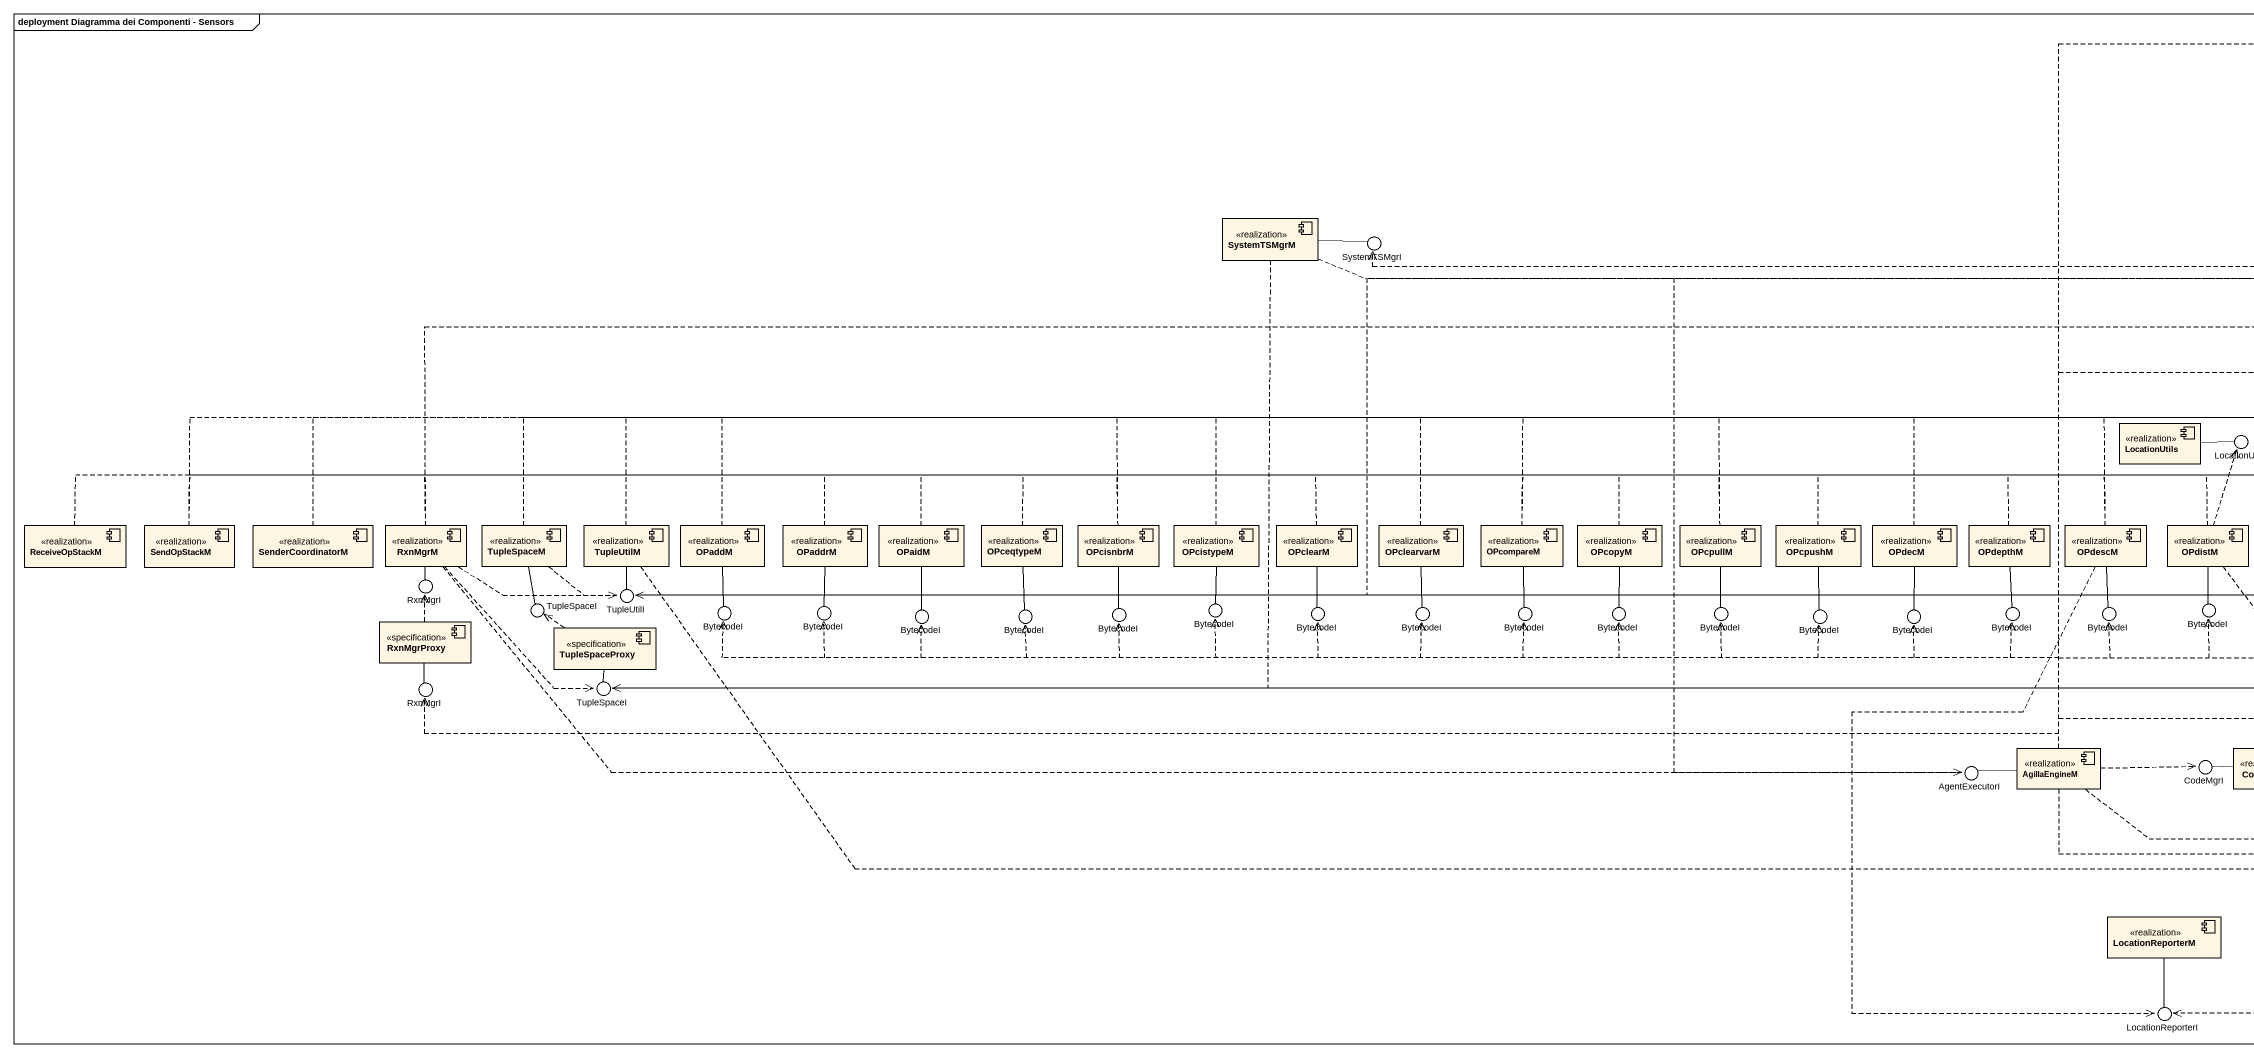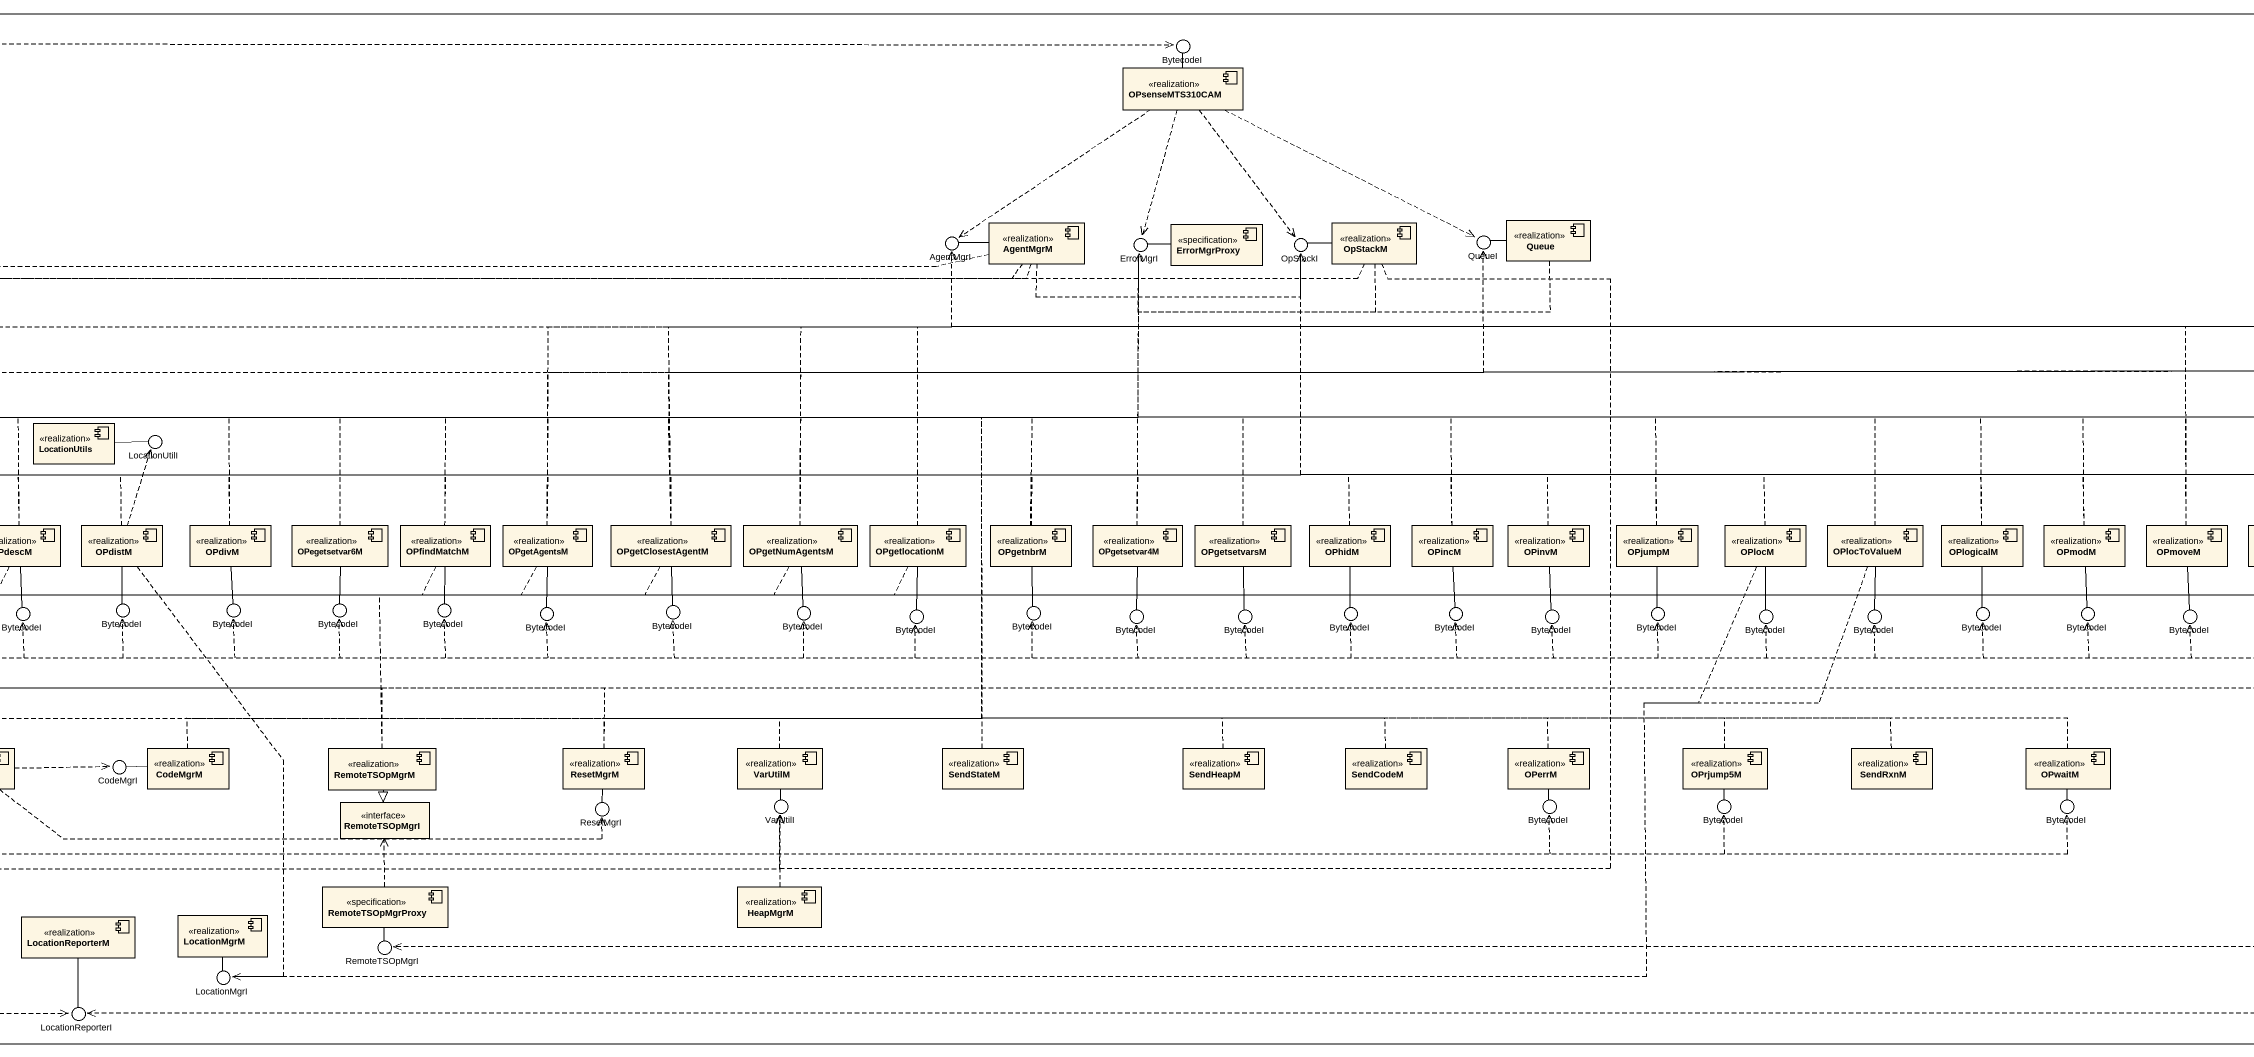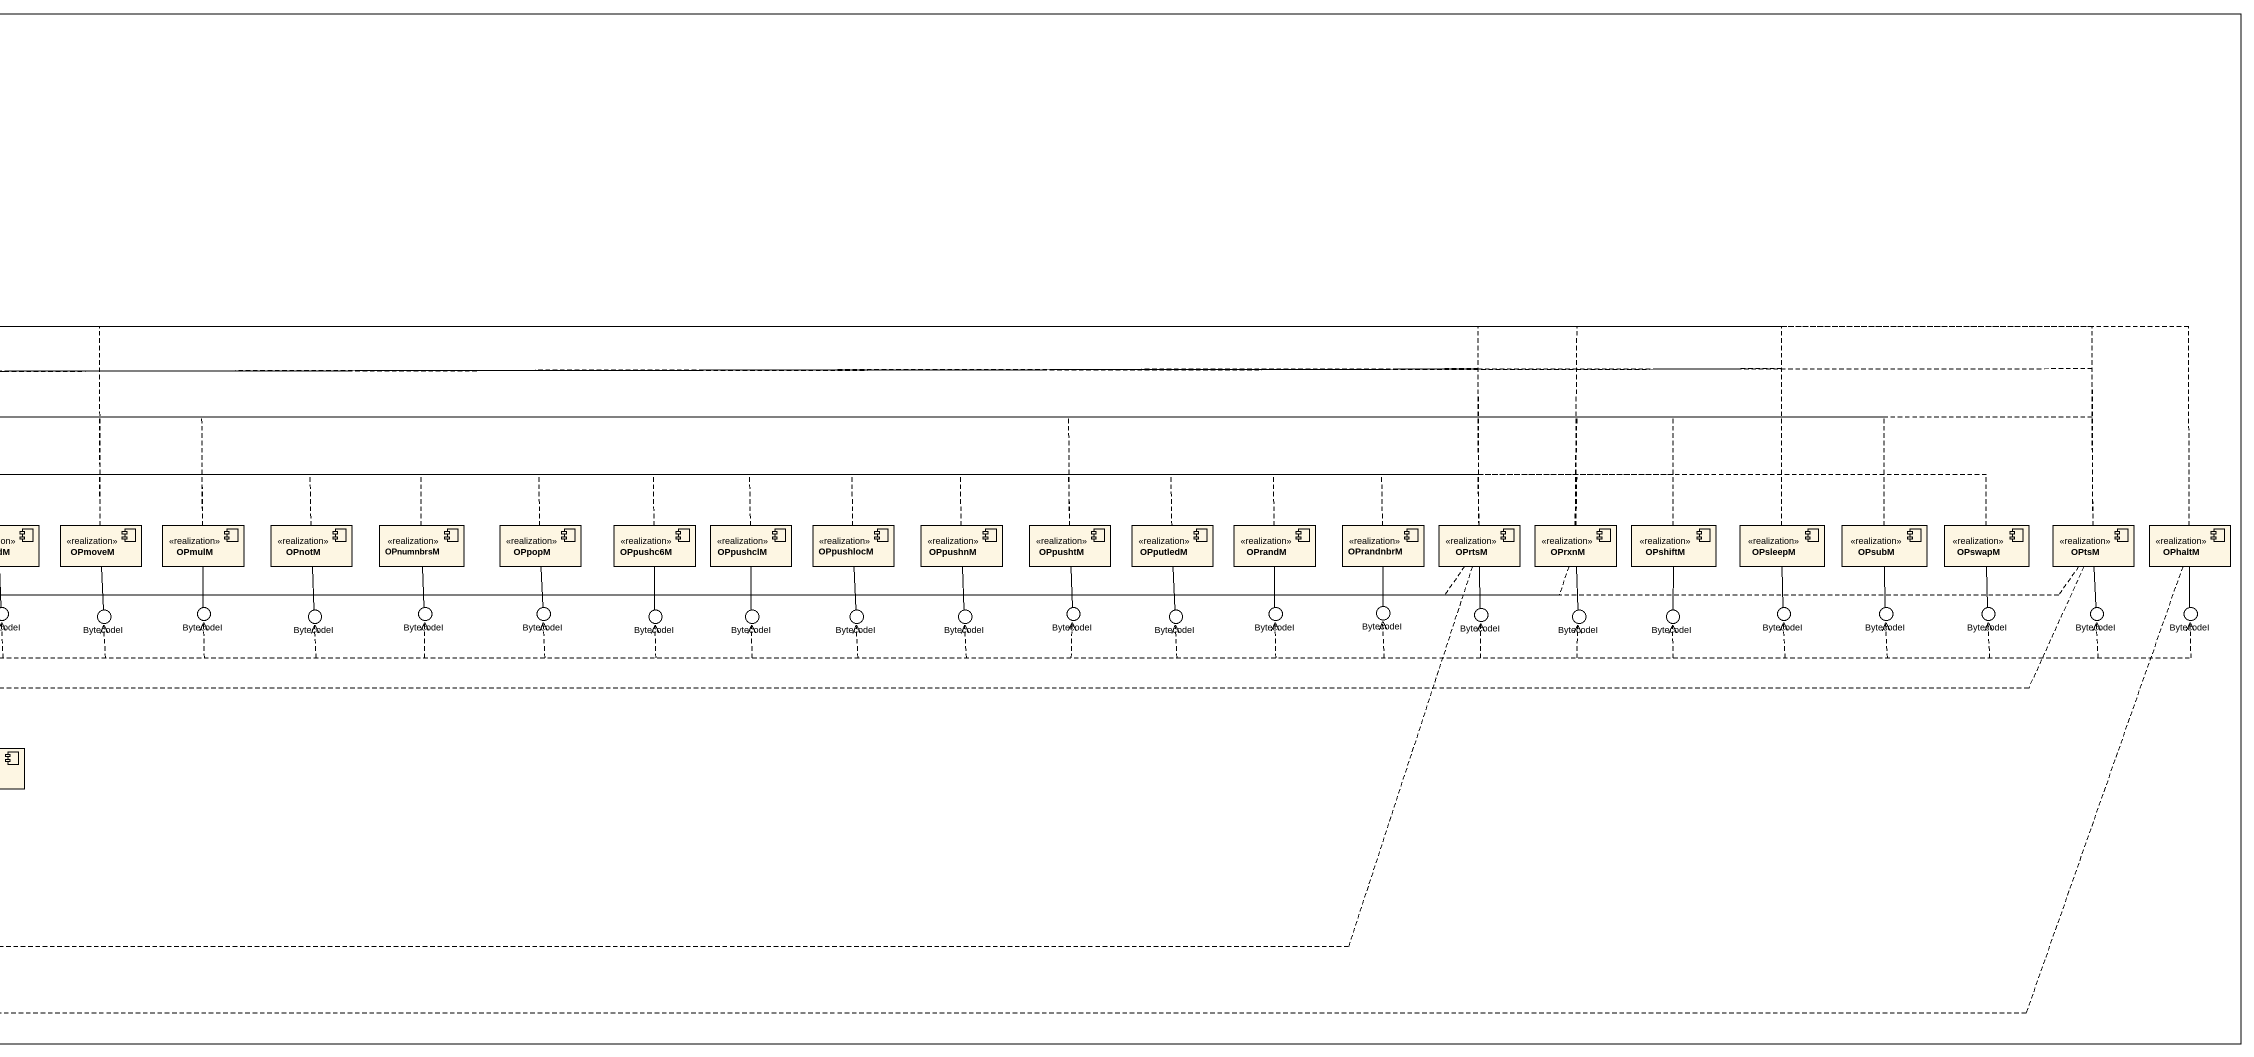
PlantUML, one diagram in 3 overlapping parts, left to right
@startuml
mainframe deployment Diagramma dei Componenti - Sensors
allowmixing
hide circle
hide empty members
() BytecodeI
component OPsenseMTS310CAM <<realization>>
component SystemTSMgrM <<realization>>
() SystemTSMgrI
() AgentMgrI
component AgentMgrM <<realization>>
() ErrorMgrI
component ErrorMgrProxy <<specification>>
() OpStackI
component OpStackM <<realization>>
() QueueI
component "Queue" as Queue_ <<realization>>
component LocationUtils <<realization>>
() LocationUtilI
component ReceiveOpStackM <<realization>>
component SendOpStackM <<realization>>
component SenderCoordinatorM <<realization>>
component RxnMgrM <<realization>>
component TupleSpaceM <<realization>>
component TupleUtilM <<realization>>
component OPaddM <<realization>>
component OPaddrM <<realization>>
component OPaidM <<realization>>
component OPceqtypeM <<realization>>
component OPcisnbrM <<realization>>
component OPcistypeM <<realization>>
component OPclearM <<realization>>
component OPclearvarM <<realization>>
component OPcompareM <<realization>>
component OPcopyM <<realization>>
component OPcpullM <<realization>>
component OPcpushM <<realization>>
component OPdecM <<realization>>
component OPdepthM <<realization>>
component OPdescM <<realization>>
component OPdistM <<realization>>
component OPdivM <<realization>>
component OPegetsetvar6M <<realization>>
component OPfindMatchM <<realization>>
component OPgetAgentsM <<realization>>
component OPgetClosestAgentM <<realization>>
component OPgetNumAgentsM <<realization>>
component OPgetlocationM <<realization>>
component OPgetnbrM <<realization>>
component OPgetsetvar4M <<realization>>
component OPgetsetvarsM <<realization>>
component OPhidM <<realization>>
component OPincM <<realization>>
component OPinvM <<realization>>
component OPjumpM <<realization>>
component OPlocM <<realization>>
component OPlocToValueM <<realization>>
component OPlogicalM <<realization>>
component OPmodM <<realization>>
component OPmoveM <<realization>>
component OPmulM <<realization>>
component OPnotM <<realization>>
component OPnumnbrsM <<realization>>
component OPpopM <<realization>>
component OPpushc6M <<realization>>
component OPpushclM <<realization>>
component OPpushlocM <<realization>>
component OPpushnM <<realization>>
component OPpushtM <<realization>>
component OPputledM <<realization>>
component OPrandM <<realization>>
component OPrandnbrM <<realization>>
component OPrtsM <<realization>>
component OPrxnM <<realization>>
component OPshiftM <<realization>>
component OPsleepM <<realization>>
component OPsubM <<realization>>
component OPswapM <<realization>>
component OPtsM <<realization>>
component OPhaltM <<realization>>
() RxnMgrI
component RxnMgrProxy <<specification>>
() TupleSpaceI
() TupleUtilI
() "BytecodeI" as BytecodeI_2
() "BytecodeI" as BytecodeI_3
() "BytecodeI" as BytecodeI_4
() "BytecodeI" as BytecodeI_5
() "BytecodeI" as BytecodeI_6
() "BytecodeI" as BytecodeI_7
() "BytecodeI" as BytecodeI_8
() "BytecodeI" as BytecodeI_9
() "BytecodeI" as BytecodeI_10
() "BytecodeI" as BytecodeI_11
() "BytecodeI" as BytecodeI_12
() "BytecodeI" as BytecodeI_13
() "BytecodeI" as BytecodeI_14
() "BytecodeI" as BytecodeI_15
() "BytecodeI" as BytecodeI_16
() "BytecodeI" as BytecodeI_17
() "BytecodeI" as BytecodeI_18
() "BytecodeI" as BytecodeI_19
() "BytecodeI" as BytecodeI_20
() "BytecodeI" as BytecodeI_21
() "BytecodeI" as BytecodeI_22
() "BytecodeI" as BytecodeI_23
() "BytecodeI" as BytecodeI_24
() "BytecodeI" as BytecodeI_25
() "BytecodeI" as BytecodeI_26
() "BytecodeI" as BytecodeI_27
() "BytecodeI" as BytecodeI_28
() "BytecodeI" as BytecodeI_29
() "BytecodeI" as BytecodeI_30
() "BytecodeI" as BytecodeI_31
() "BytecodeI" as BytecodeI_32
() "BytecodeI" as BytecodeI_33
() "BytecodeI" as BytecodeI_34
() "BytecodeI" as BytecodeI_35
() "BytecodeI" as BytecodeI_36
() "BytecodeI" as BytecodeI_37
() "BytecodeI" as BytecodeI_38
() "BytecodeI" as BytecodeI_39
() "BytecodeI" as BytecodeI_40
() "BytecodeI" as BytecodeI_41
() "BytecodeI" as BytecodeI_42
() "BytecodeI" as BytecodeI_43
() "BytecodeI" as BytecodeI_44
() "BytecodeI" as BytecodeI_45
() "BytecodeI" as BytecodeI_46
() "BytecodeI" as BytecodeI_47
() "BytecodeI" as BytecodeI_48
() "BytecodeI" as BytecodeI_49
() "BytecodeI" as BytecodeI_50
() "BytecodeI" as BytecodeI_51
() "BytecodeI" as BytecodeI_52
() "BytecodeI" as BytecodeI_53
() "BytecodeI" as BytecodeI_54
() "BytecodeI" as BytecodeI_55
() "BytecodeI" as BytecodeI_56
component TupleSpaceProxy <<specification>>
() "RxnMgrI" as RxnMgrI_2
() "TupleSpaceI" as TupleSpaceI_2
() AgentExecutorI
component AgillaEngineM <<realization>>
() CodeMgrI
component CodeMgrM <<realization>>
component RemoteTSOpMgrM <<realization>>
component ResetMgrM <<realization>>
component VarUtilM <<realization>>
component SendStateM <<realization>>
component SendHeapM <<realization>>
component SendCodeM <<realization>>
component OPerrM <<realization>>
component OPrjump5M <<realization>>
component SendRxnM <<realization>>
component OPwaitM <<realization>>
interface RemoteTSOpMgrI
() ResetMgrI
() VarUtilI
() "BytecodeI" as BytecodeI_57
() "BytecodeI" as BytecodeI_58
() "BytecodeI" as BytecodeI_59
component RemoteTSOpMgrProxy <<specification>>
component HeapMgrM <<realization>>
component LocationReporterM <<realization>>
component LocationMgrM <<realization>>
() LocationMgrI
() "RemoteTSOpMgrI" as RemoteTSOpMgrI_2
() LocationReporterI
OPsenseMTS310CAM -up- BytecodeI
OPsenseMTS310CAM ..> AgentMgrI
OPsenseMTS310CAM ..> ErrorMgrI
OPsenseMTS310CAM ..> OpStackI
OPsenseMTS310CAM .right.> QueueI
SystemTSMgrM -right- SystemTSMgrI
SystemTSMgrM .left.> TupleUtilI
SystemTSMgrM ..> TupleSpaceI_2
AgentMgrM .left.> SystemTSMgrI
AgentMgrM -left- AgentMgrI
AgentMgrM .right.> OpStackI
AgentMgrM .left.> TupleUtilI
AgentMgrM .left.> AgentExecutorI
ErrorMgrProxy -left- ErrorMgrI
OpStackM .left.> ErrorMgrI
OpStackM -left- OpStackI
OpStackM .left.> TupleUtilI
OpStackM ..> VarUtilI
Queue_ .left.> ErrorMgrI
Queue_ -left- QueueI
LocationUtils -right- LocationUtilI
ReceiveOpStackM .right.> OpStackI
SendOpStackM .right.> ErrorMgrI
SendOpStackM .right.> OpStackI
SenderCoordinatorM .right.> ErrorMgrI
SenderCoordinatorM .right.> OpStackI
RxnMgrM .right.> AgentMgrI
RxnMgrM .right.> OpStackI
RxnMgrM -- RxnMgrI
RxnMgrM .right.> TupleUtilI
RxnMgrM ..> TupleSpaceI_2
RxnMgrM .right.> AgentExecutorI
TupleSpaceM .right.> ErrorMgrI
TupleSpaceM .right.> OpStackI
TupleSpaceM -- TupleSpaceI
TupleSpaceM .right.> TupleUtilI
TupleUtilM .right.> ErrorMgrI
TupleUtilM .right.> OpStackI
TupleUtilM -- TupleUtilI
TupleUtilM .right.> VarUtilI
OPaddM .right.> ErrorMgrI
OPaddM .right.> OpStackI
OPaddM -- BytecodeI_2
OPaddrM .right.> OpStackI
OPaddrM -- BytecodeI_3
OPaidM .right.> OpStackI
OPaidM -- BytecodeI_4
OPceqtypeM .right.> OpStackI
OPceqtypeM -- BytecodeI_5
OPcisnbrM .right.> ErrorMgrI
OPcisnbrM .right.> OpStackI
OPcisnbrM -- BytecodeI_6
OPcistypeM .right.> ErrorMgrI
OPcistypeM .right.> OpStackI
OPcistypeM -- BytecodeI_7
OPclearM .right.> OpStackI
OPclearM -- BytecodeI_8
OPclearvarM .right.> ErrorMgrI
OPclearvarM .right.> OpStackI
OPclearvarM -- BytecodeI_9
OPcompareM .right.> ErrorMgrI
OPcompareM .right.> OpStackI
OPcompareM -- BytecodeI_10
OPcopyM .right.> OpStackI
OPcopyM -- BytecodeI_11
OPcpullM .right.> ErrorMgrI
OPcpullM .right.> OpStackI
OPcpullM -- BytecodeI_12
OPcpushM .right.> OpStackI
OPcpushM -- BytecodeI_13
OPdecM .right.> ErrorMgrI
OPdecM .right.> OpStackI
OPdecM -- BytecodeI_14
OPdepthM .right.> OpStackI
OPdepthM -- BytecodeI_15
OPdescM .right.> ErrorMgrI
OPdescM .right.> OpStackI
OPdescM -- BytecodeI_16
OPdescM ..> LocationReporterI
OPdistM .right.> OpStackI
OPdistM .up.> LocationUtilI
OPdistM -- BytecodeI_17
OPdistM ..> LocationMgrI
OPdivM .right.> ErrorMgrI
OPdivM .right.> OpStackI
OPdivM -- BytecodeI_18
OPegetsetvar6M .right.> ErrorMgrI
OPegetsetvar6M .right.> OpStackI
OPegetsetvar6M -- BytecodeI_19
OPfindMatchM .right.> ErrorMgrI
OPfindMatchM .right.> OpStackI
OPfindMatchM .left.> TupleUtilI
OPfindMatchM -- BytecodeI_20
OPgetAgentsM .up.> AgentMgrI
OPgetAgentsM .right.> ErrorMgrI
OPgetAgentsM .right.> OpStackI
OPgetAgentsM .right.> QueueI
OPgetAgentsM .left.> TupleUtilI
OPgetAgentsM -- BytecodeI_21
OPgetClosestAgentM .up.> AgentMgrI
OPgetClosestAgentM .up.> ErrorMgrI
OPgetClosestAgentM .right.> OpStackI
OPgetClosestAgentM .right.> QueueI
OPgetClosestAgentM .left.> TupleUtilI
OPgetClosestAgentM -- BytecodeI_22
OPgetNumAgentsM .up.> AgentMgrI
OPgetNumAgentsM .up.> ErrorMgrI
OPgetNumAgentsM .up.> OpStackI
OPgetNumAgentsM .right.> QueueI
OPgetNumAgentsM .left.> TupleUtilI
OPgetNumAgentsM -- BytecodeI_23
OPgetlocationM .up.> AgentMgrI
OPgetlocationM .up.> ErrorMgrI
OPgetlocationM .up.> OpStackI
OPgetlocationM .right.> QueueI
OPgetlocationM .left.> TupleUtilI
OPgetlocationM -- BytecodeI_24
OPgetnbrM .up.> ErrorMgrI
OPgetnbrM .up.> OpStackI
OPgetnbrM -- BytecodeI_25
OPgetsetvar4M .up.> ErrorMgrI
OPgetsetvar4M .up.> OpStackI
OPgetsetvar4M -- BytecodeI_26
OPgetsetvarsM .up.> ErrorMgrI
OPgetsetvarsM .up.> OpStackI
OPgetsetvarsM -- BytecodeI_27
OPhidM .up.> OpStackI
OPhidM -- BytecodeI_28
OPincM .up.> ErrorMgrI
OPincM .up.> OpStackI
OPincM -- BytecodeI_29
OPinvM .up.> OpStackI
OPinvM -- BytecodeI_30
OPjumpM .left.> ErrorMgrI
OPjumpM .up.> OpStackI
OPjumpM -- BytecodeI_31
OPlocM .up.> OpStackI
OPlocM -- BytecodeI_32
OPlocM .left.> LocationMgrI
OPlocToValueM .left.> ErrorMgrI
OPlocToValueM .left.> OpStackI
OPlocToValueM -- BytecodeI_33
OPlocToValueM .left.> LocationMgrI
OPlogicalM .left.> ErrorMgrI
OPlogicalM .left.> OpStackI
OPlogicalM -- BytecodeI_34
OPmodM .left.> ErrorMgrI
OPmodM .left.> OpStackI
OPmodM -- BytecodeI_35
OPmoveM .left.> AgentMgrI
OPmoveM .left.> ErrorMgrI
OPmoveM .left.> OpStackI
OPmoveM -- BytecodeI_36
OPmulM .left.> ErrorMgrI
OPmulM .left.> OpStackI
OPmulM -- BytecodeI_37
OPnotM .left.> OpStackI
OPnotM -- BytecodeI_38
OPnumnbrsM .left.> OpStackI
OPnumnbrsM -- BytecodeI_39
OPpopM .left.> OpStackI
OPpopM -- BytecodeI_40
OPpushc6M .left.> OpStackI
OPpushc6M -- BytecodeI_41
OPpushclM .left.> OpStackI
OPpushclM -- BytecodeI_42
OPpushlocM .left.> OpStackI
OPpushlocM -- BytecodeI_43
OPpushnM .left.> OpStackI
OPpushnM -- BytecodeI_44
OPpushtM .left.> ErrorMgrI
OPpushtM .left.> OpStackI
OPpushtM -- BytecodeI_45
OPputledM .left.> OpStackI
OPputledM -- BytecodeI_46
OPrandM .left.> OpStackI
OPrandM -- BytecodeI_47
OPrandnbrM .left.> OpStackI
OPrandnbrM -- BytecodeI_48
OPrtsM .left.> AgentMgrI
OPrtsM .left.> ErrorMgrI
OPrtsM .left.> OpStackI
OPrtsM .left.> QueueI
OPrtsM .left.> TupleUtilI
OPrtsM -- BytecodeI_49
OPrtsM .left.> RemoteTSOpMgrI_2
OPrxnM .left.> AgentMgrI
OPrxnM .left.> ErrorMgrI
OPrxnM .left.> OpStackI
OPrxnM .left.> TupleUtilI
OPrxnM -- BytecodeI_50
OPshiftM .left.> ErrorMgrI
OPshiftM .left.> OpStackI
OPshiftM -- BytecodeI_51
OPsleepM .left.> AgentMgrI
OPsleepM .left.> ErrorMgrI
OPsleepM .left.> OpStackI
OPsleepM .left.> QueueI
OPsleepM -- BytecodeI_52
OPsubM .left.> ErrorMgrI
OPsubM .left.> OpStackI
OPsubM -- BytecodeI_53
OPswapM .left.> OpStackI
OPswapM -- BytecodeI_54
OPtsM .left.> AgentMgrI
OPtsM .left.> ErrorMgrI
OPtsM .left.> QueueI
OPtsM .left.> TupleUtilI
OPtsM -- BytecodeI_55
OPtsM .left.> TupleSpaceI_2
OPhaltM .left.> AgentMgrI
OPhaltM -- BytecodeI_56
OPhaltM .left.> LocationReporterI
RxnMgrProxy .up.> RxnMgrI
RxnMgrProxy -- RxnMgrI_2
TupleSpaceProxy .left.> TupleSpaceI
TupleSpaceProxy -- TupleSpaceI_2
AgillaEngineM .right.> BytecodeI
AgillaEngineM .right.> ErrorMgrI
AgillaEngineM .right.> QueueI
AgillaEngineM .left.> BytecodeI_2
AgillaEngineM .left.> BytecodeI_3
AgillaEngineM .left.> BytecodeI_4
AgillaEngineM .left.> BytecodeI_5
AgillaEngineM .left.> BytecodeI_6
AgillaEngineM .left.> BytecodeI_7
AgillaEngineM .left.> BytecodeI_8
AgillaEngineM .left.> BytecodeI_9
AgillaEngineM .left.> BytecodeI_10
AgillaEngineM .left.> BytecodeI_11
AgillaEngineM .left.> BytecodeI_12
AgillaEngineM .up.> BytecodeI_13
AgillaEngineM .up.> BytecodeI_14
AgillaEngineM .up.> BytecodeI_15
AgillaEngineM .up.> BytecodeI_16
AgillaEngineM .up.> BytecodeI_17
AgillaEngineM .up.> BytecodeI_18
AgillaEngineM .right.> BytecodeI_19
AgillaEngineM .right.> BytecodeI_20
AgillaEngineM .right.> BytecodeI_21
AgillaEngineM .right.> BytecodeI_22
AgillaEngineM .right.> BytecodeI_23
AgillaEngineM .right.> BytecodeI_24
AgillaEngineM .right.> BytecodeI_25
AgillaEngineM .right.> BytecodeI_26
AgillaEngineM .right.> BytecodeI_27
AgillaEngineM .right.> BytecodeI_28
AgillaEngineM .right.> BytecodeI_29
AgillaEngineM .right.> BytecodeI_30
AgillaEngineM .right.> BytecodeI_31
AgillaEngineM .right.> BytecodeI_32
AgillaEngineM .right.> BytecodeI_33
AgillaEngineM .right.> BytecodeI_34
AgillaEngineM .right.> BytecodeI_35
AgillaEngineM .right.> BytecodeI_36
AgillaEngineM .right.> BytecodeI_37
AgillaEngineM .right.> BytecodeI_38
AgillaEngineM .right.> BytecodeI_39
AgillaEngineM .right.> BytecodeI_40
AgillaEngineM .right.> BytecodeI_41
AgillaEngineM .right.> BytecodeI_42
AgillaEngineM .right.> BytecodeI_43
AgillaEngineM .right.> BytecodeI_44
AgillaEngineM .right.> BytecodeI_45
AgillaEngineM .right.> BytecodeI_46
AgillaEngineM .right.> BytecodeI_47
AgillaEngineM .right.> BytecodeI_48
AgillaEngineM .right.> BytecodeI_49
AgillaEngineM .right.> BytecodeI_50
AgillaEngineM .right.> BytecodeI_51
AgillaEngineM .right.> BytecodeI_52
AgillaEngineM .right.> BytecodeI_53
AgillaEngineM .right.> BytecodeI_54
AgillaEngineM .right.> BytecodeI_55
AgillaEngineM .right.> BytecodeI_56
AgillaEngineM .left.> RxnMgrI_2
AgillaEngineM -left- AgentExecutorI
AgillaEngineM .right.> CodeMgrI
AgillaEngineM .right.> ResetMgrI
AgillaEngineM .right.> BytecodeI_57
AgillaEngineM .right.> BytecodeI_58
AgillaEngineM .right.> BytecodeI_59
CodeMgrM .right.> ErrorMgrI
CodeMgrM -left- CodeMgrI
RemoteTSOpMgrM .up.> ErrorMgrI
RemoteTSOpMgrM .left.> TupleUtilI
RemoteTSOpMgrM .left.> TupleSpaceI_2
RemoteTSOpMgrM ..|> RemoteTSOpMgrI
ResetMgrM .up.> ErrorMgrI
ResetMgrM .left.> TupleSpaceI_2
ResetMgrM -- ResetMgrI
VarUtilM .up.> ErrorMgrI
VarUtilM -- VarUtilI
SendStateM .up.> ErrorMgrI
SendHeapM .up.> ErrorMgrI
SendCodeM .up.> ErrorMgrI
OPerrM .up.> ErrorMgrI
OPerrM -- BytecodeI_57
OPrjump5M .up.> ErrorMgrI
OPrjump5M -- BytecodeI_58
SendRxnM .up.> ErrorMgrI
OPwaitM .left.> ErrorMgrI
OPwaitM -- BytecodeI_59
RemoteTSOpMgrProxy .up.> RemoteTSOpMgrI
RemoteTSOpMgrProxy -- RemoteTSOpMgrI_2
HeapMgrM .up.> VarUtilI
LocationReporterM -- LocationReporterI
LocationMgrM -- LocationMgrI
@enduml
